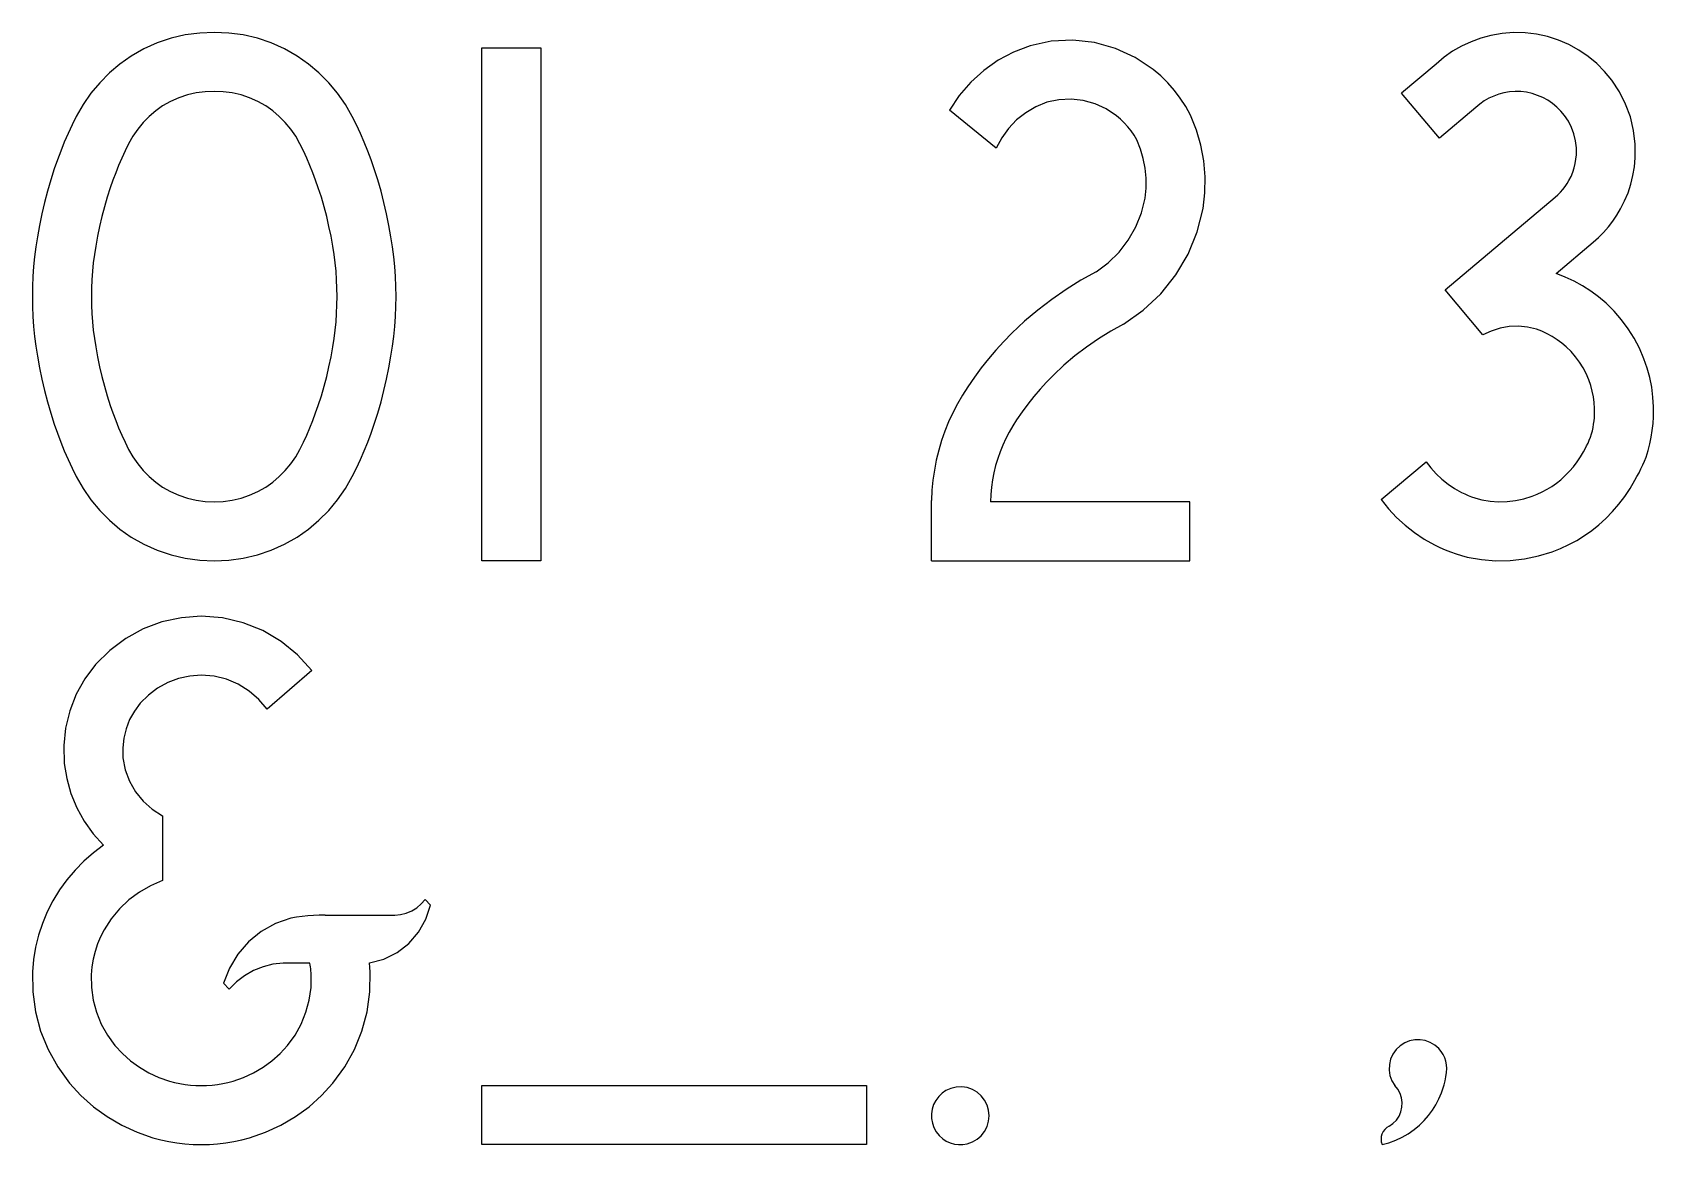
# Model space of a CAD drawing. Header units: metres. Extents: x 0 to 22.4, y -2.3 to 1.
# Drawn here: x 0 to 3.161, y -2.277 to -0.108 of the extents above; entities that cross this region are included whole.
import ezdxf

# ---------------------------------------------------------------- set-up
doc = ezdxf.new("R2010")
doc.units = ezdxf.units.M

msp = doc.modelspace()

# ---------------------------------------------------------------- linework, layer by layer
at = {"layer": 'MCD_Layer_0'}
for p, q in [((0.270264, -0.11989), (0.243325, -0.128955)), ((0.297938, -0.113404), (0.270264, -0.11989)), ((0.3261, -0.109556), (0.297938, -0.113404)), ((0.3545, -0.108379), (0.3261, -0.109556)), ((0.382884, -0.109549), (0.3545, -0.108379)), ((0.411032, -0.113392), (0.382884, -0.109549)), ((0.438691, -0.119877), (0.411032, -0.113392)), ((0.465614, -0.128944), (0.438691, -0.119877)), ((1.986341, -0.125549), (1.944903, -0.134279)), ((2.02864, -0.123512), (1.986341, -0.125549)), ((2.070725, -0.128219), (2.02864, -0.123512)), ((2.804818, -0.126418), (2.786375, -0.135043)), ((2.823944, -0.119434), (2.804818, -0.126418)), ((2.843605, -0.114144), (2.823944, -0.119434)), ((2.865569, -0.110339), (2.843605, -0.114144)), ((2.887799, -0.108676), (2.865569, -0.110339)), ((2.910085, -0.109169), (2.887799, -0.108676)), ((2.932219, -0.111815), (2.910085, -0.109169)), ((2.953993, -0.116588), (2.932219, -0.111815)), ((2.975204, -0.123444), (2.953993, -0.116588)), ((2.995359, -0.132141), (2.975204, -0.123444)), ((0.1926, -0.15448), (0.170686, -0.169992)), ((0.21736, -0.14052), (0.1926, -0.15448)), ((0.243325, -0.128955), (0.21736, -0.14052)), ((0.49156, -0.140513), (0.465614, -0.128944)), ((0.516298, -0.15448), (0.49156, -0.140513)), ((0.538212, -0.169992), (0.516298, -0.15448)), ((0.876402, -1.13838), (0.876402, -0.13838)), ((0.876402, -0.13838), (0.991401, -0.13838)), ((0.991401, -0.13838), (0.991401, -1.13838)), ((1.912956, -0.146609), (1.882758, -0.162756)), ((1.944903, -0.134279), (1.912956, -0.146609)), ((2.111528, -0.139551), (2.070725, -0.128219)), ((2.150013, -0.157221), (2.111528, -0.139551)), ((2.185203, -0.18078), (2.150013, -0.157221)), ((2.752087, -0.156939), (2.736505, -0.170044)), ((2.768753, -0.145243), (2.752087, -0.156939)), ((2.786375, -0.135043), (2.768753, -0.145243)), ((3.014604, -0.1427), (2.995359, -0.132141)), ((3.032767, -0.155027), (3.014604, -0.1427)), ((3.049687, -0.169012), (3.032767, -0.155027)), ((0.150193, -0.187338), (0.131272, -0.206387)), ((0.170686, -0.169992), (0.150193, -0.187338)), ((0.558706, -0.187338), (0.538212, -0.169992)), ((0.577626, -0.206387), (0.558706, -0.187338)), ((1.854764, -0.182478), (1.829393, -0.205476)), ((1.882758, -0.162756), (1.854764, -0.182478)), ((2.199871, -0.193324), (2.185203, -0.18078)), ((2.736505, -0.170044), (2.669205, -0.226645)), ((3.065212, -0.184531), (3.049687, -0.169012)), ((3.079204, -0.201445), (3.065212, -0.184531)), ((0.131272, -0.206387), (0.114067, -0.226998)), ((0.594832, -0.226998), (0.577626, -0.206387)), ((1.829393, -0.205476), (1.807027, -0.231407)), ((2.213601, -0.206888), (2.199871, -0.193324)), ((2.226322, -0.221403), (2.213601, -0.206888)), ((3.094023, -0.223917), (3.079204, -0.201445)), ((0.098704, -0.249017), (0.085299, -0.27228)), ((0.114067, -0.226998), (0.098704, -0.249017)), ((0.2539, -0.251781), (0.24033, -0.261529)), ((0.269268, -0.243086), (0.2539, -0.251781)), ((0.285399, -0.235902), (0.269268, -0.243086)), ((0.302143, -0.230296), (0.285399, -0.235902)), ((0.319347, -0.226319), (0.302143, -0.230296)), ((0.336853, -0.224007), (0.319347, -0.226319)), ((0.3545, -0.223381), (0.336853, -0.224007)), ((0.372132, -0.223999), (0.3545, -0.223381)), ((0.389623, -0.226307), (0.372132, -0.223999)), ((0.406812, -0.230283), (0.389623, -0.226307)), ((0.42354, -0.235891), (0.406812, -0.230283)), ((0.439652, -0.243079), (0.42354, -0.235891)), ((0.455, -0.251781), (0.439652, -0.243079)), ((0.468597, -0.261513), (0.455, -0.251781)), ((0.610195, -0.249017), (0.594832, -0.226998)), ((0.6236, -0.27228), (0.610195, -0.249017)), ((1.807027, -0.231407), (1.788003, -0.25988)), ((1.977503, -0.244579), (1.956405, -0.253294)), ((2.00097, -0.23962), (1.977503, -0.244579)), ((2.024927, -0.238454), (2.00097, -0.23962)), ((2.048764, -0.241112), (2.024927, -0.238454)), ((2.071876, -0.247526), (2.048764, -0.241112)), ((2.093674, -0.257534), (2.071876, -0.247526)), ((2.237968, -0.236794), (2.226322, -0.221403)), ((2.24848, -0.25298), (2.237968, -0.236794)), ((2.743205, -0.314644), (2.669205, -0.226645)), ((2.822187, -0.248039), (2.814305, -0.254744)), ((2.830637, -0.242065), (2.822187, -0.248039)), ((2.839587, -0.236871), (2.830637, -0.242065)), ((2.848966, -0.232497), (2.839587, -0.236871)), ((2.858698, -0.228979), (2.848966, -0.232497)), ((2.868705, -0.226345), (2.858698, -0.228979)), ((2.879704, -0.224411), (2.868705, -0.226345)), ((2.890839, -0.223564), (2.879704, -0.224411)), ((2.902003, -0.223811), (2.890839, -0.223564)), ((2.91309, -0.225151), (2.902003, -0.223811)), ((2.923992, -0.22757), (2.91309, -0.225151)), ((2.934604, -0.231045), (2.923992, -0.22757)), ((2.944758, -0.235382), (2.934604, -0.231045)), ((2.954455, -0.240663), (2.944758, -0.235382)), ((2.963608, -0.246838), (2.954455, -0.240663)), ((2.972134, -0.253854), (2.963608, -0.246838)), ((3.106144, -0.247952), (3.094023, -0.223917)), ((3.115408, -0.273226), (3.106144, -0.247952)), ((0.085299, -0.27228), (0.077207, -0.288864)), ((0.215919, -0.284306), (0.205256, -0.29717)), ((0.227639, -0.272397), (0.215919, -0.284306)), ((0.24033, -0.261529), (0.227639, -0.272397)), ((0.481313, -0.272373), (0.468597, -0.261513)), ((0.493053, -0.28428), (0.481313, -0.272373)), ((0.503731, -0.297147), (0.493053, -0.28428)), ((0.631693, -0.288864), (0.6236, -0.27228)), ((1.879003, -0.33418), (1.788003, -0.25988)), ((1.918805, -0.278993), (1.903023, -0.295485)), ((1.936713, -0.264839), (1.918805, -0.278993)), ((1.956405, -0.253294), (1.936713, -0.264839)), ((2.113603, -0.27088), (2.093674, -0.257534)), ((2.121415, -0.277562), (2.113603, -0.27088)), ((2.128781, -0.284733), (2.121415, -0.277562)), ((2.257803, -0.269879), (2.24848, -0.25298)), ((2.269276, -0.298686), (2.257803, -0.269879)), ((2.814305, -0.254744), (2.743205, -0.314644)), ((2.979956, -0.261646), (2.972134, -0.253854)), ((2.987005, -0.270145), (2.979956, -0.261646)), ((2.994504, -0.281493), (2.987005, -0.270145)), ((3.000633, -0.293635), (2.994504, -0.281493)), ((3.121688, -0.299401), (3.115408, -0.273226)), ((0.069505, -0.305633), (0.0622, -0.322579)), ((0.077207, -0.288864), (0.069505, -0.305633)), ((0.195726, -0.310894), (0.1874, -0.32538)), ((0.205256, -0.29717), (0.195726, -0.310894)), ((0.51327, -0.310881), (0.503731, -0.297147)), ((0.5216, -0.32538), (0.51327, -0.310881)), ((0.639394, -0.305633), (0.631693, -0.288864)), ((0.646699, -0.322579), (0.639394, -0.305633)), ((1.88967, -0.313999), (1.879003, -0.33418)), ((1.903023, -0.295485), (1.88967, -0.313999)), ((2.13567, -0.292362), (2.128781, -0.284733)), ((2.142054, -0.300419), (2.13567, -0.292362)), ((2.147906, -0.30887), (2.142054, -0.300419)), ((2.153203, -0.31768), (2.147906, -0.30887)), ((2.277894, -0.328472), (2.269276, -0.298686)), ((3.005311, -0.306407), (3.000633, -0.293635)), ((3.008474, -0.319636), (3.005311, -0.306407)), ((3.124901, -0.326127), (3.121688, -0.299401)), ((0.055295, -0.339692), (0.048794, -0.356962)), ((0.0622, -0.322579), (0.055295, -0.339692)), ((0.180645, -0.339314), (0.174207, -0.353397)), ((0.1874, -0.32538), (0.180645, -0.339314)), ((0.528355, -0.339314), (0.5216, -0.32538)), ((0.534793, -0.353397), (0.528355, -0.339314)), ((0.653605, -0.339692), (0.646699, -0.322579)), ((0.660106, -0.356962), (0.653605, -0.339692)), ((2.160391, -0.335696), (2.153203, -0.31768)), ((2.165834, -0.354314), (2.160391, -0.335696)), ((2.283576, -0.358955), (2.277894, -0.328472)), ((3.010079, -0.333143), (3.008474, -0.319636)), ((3.009279, -0.35548), (3.010105, -0.346745)), ((3.010105, -0.346745), (3.010079, -0.333143)), ((3.125005, -0.353045), (3.124901, -0.326127)), ((0.0427, -0.37438), (0.03568, -0.396099)), ((0.048794, -0.356962), (0.0427, -0.37438)), ((0.168091, -0.367623), (0.162299, -0.381983)), ((0.174207, -0.353397), (0.168091, -0.367623)), ((0.540909, -0.367622), (0.534793, -0.353397)), ((0.546701, -0.381983), (0.540909, -0.367622)), ((0.6662, -0.37438), (0.660106, -0.356962)), ((0.67322, -0.396099), (0.6662, -0.37438)), ((2.169481, -0.373365), (2.165834, -0.354314)), ((2.1713, -0.392676), (2.169481, -0.373365)), ((2.286267, -0.389846), (2.283576, -0.358955)), ((3.002975, -0.380986), (3.005704, -0.372648)), ((3.005704, -0.372648), (3.00781, -0.36413)), ((3.00781, -0.36413), (3.009279, -0.35548)), ((3.120492, -0.387519), (3.123394, -0.370367)), ((3.123394, -0.370367), (3.125005, -0.353045)), ((0.03568, -0.396099), (0.029274, -0.418007)), ((0.156835, -0.396472), (0.151701, -0.41108)), ((0.162299, -0.381983), (0.156835, -0.396472)), ((0.552166, -0.396472), (0.546701, -0.381983)), ((0.5573, -0.41108), (0.552166, -0.396472)), ((0.679625, -0.418007), (0.67322, -0.396099)), ((2.171274, -0.412073), (2.1713, -0.392676)), ((2.285941, -0.420852), (2.286267, -0.389846)), ((2.983691, -0.414521), (2.988047, -0.408908)), ((2.988047, -0.408908), (2.992057, -0.403042)), ((2.992057, -0.403042), (2.995705, -0.396944)), ((2.995705, -0.396944), (2.999635, -0.3891)), ((2.999635, -0.3891), (3.002975, -0.380986)), ((3.110887, -0.420935), (3.116315, -0.404407)), ((3.116315, -0.404407), (3.120492, -0.387519)), ((0.023489, -0.440086), (0.018329, -0.46232)), ((0.029274, -0.418007), (0.023489, -0.440086)), ((0.145695, -0.429766), (0.140206, -0.448609)), ((0.151701, -0.41108), (0.145695, -0.429766)), ((0.563305, -0.429766), (0.5573, -0.41108)), ((0.568794, -0.44861), (0.563305, -0.429766)), ((0.68541, -0.440086), (0.679625, -0.418007)), ((0.69057, -0.46232), (0.68541, -0.440086)), ((2.162177, -0.46004), (2.169403, -0.431379)), ((2.169403, -0.431379), (2.171274, -0.412073)), ((2.282603, -0.451679), (2.285941, -0.420852)), ((2.754005, -0.610245), (2.968705, -0.429645)), ((2.968705, -0.429645), (2.974002, -0.424909)), ((2.974002, -0.424909), (2.979003, -0.419861)), ((2.979003, -0.419861), (2.983691, -0.414521)), ((3.096405, -0.452544), (3.104238, -0.437011)), ((3.104238, -0.437011), (3.110887, -0.420935)), ((0.018329, -0.46232), (0.013798, -0.484691)), ((0.135238, -0.467597), (0.130796, -0.486714)), ((0.140206, -0.448609), (0.135238, -0.467597)), ((0.573761, -0.467597), (0.568794, -0.44861)), ((0.578203, -0.486715), (0.573761, -0.467597)), ((0.695102, -0.484691), (0.69057, -0.46232)), ((2.151131, -0.487455), (2.162177, -0.46004)), ((2.27104, -0.497274), (2.282603, -0.451679)), ((3.08123, -0.47637), (3.08918, -0.464688)), ((3.08918, -0.464688), (3.096405, -0.452544)), ((0.013798, -0.484691), (0.009899, -0.50718)), ((0.130796, -0.486714), (0.126882, -0.505947)), ((0.582117, -0.505947), (0.578203, -0.486715)), ((0.699, -0.50718), (0.695102, -0.484691)), ((2.136469, -0.51312), (2.151131, -0.487455)), ((2.253121, -0.540766), (2.27104, -0.497274)), ((3.053336, -0.508222), (3.063275, -0.498178)), ((3.063275, -0.498178), (3.072584, -0.487547)), ((3.072584, -0.487547), (3.08123, -0.47637)), ((0.006815, -0.526396), (0.004302, -0.545695)), ((0.009899, -0.50718), (0.006815, -0.526396)), ((0.1235, -0.52528), (0.120833, -0.541496)), ((0.126882, -0.505947), (0.1235, -0.52528)), ((0.5855, -0.52528), (0.582117, -0.505947)), ((0.588112, -0.541503), (0.5855, -0.52528)), ((0.702129, -0.526392), (0.699, -0.50718)), ((0.704675, -0.545688), (0.702129, -0.526392)), ((2.097445, -0.55734), (2.118463, -0.536559)), ((2.118463, -0.536559), (2.136469, -0.51312)), ((2.970605, -0.578345), (3.042805, -0.517644)), ((3.042805, -0.517644), (3.053336, -0.508222)), ((0.002363, -0.56506), (0.000999, -0.584474)), ((0.004302, -0.545695), (0.002363, -0.56506)), ((0.118664, -0.557786), (0.116995, -0.574135)), ((0.120833, -0.541496), (0.118664, -0.557786)), ((0.590247, -0.557796), (0.588112, -0.541503)), ((0.591905, -0.574144), (0.590247, -0.557796)), ((0.706637, -0.565054), (0.704675, -0.545688)), ((0.708013, -0.584469), (0.706637, -0.565054)), ((2.073802, -0.575079), (2.097445, -0.55734)), ((2.229208, -0.581272), (2.253121, -0.540766)), ((0.000999, -0.584474), (0.000211, -0.60392)), ((0.115827, -0.590527), (0.115162, -0.606948)), ((0.116995, -0.574135), (0.115827, -0.590527)), ((0.593084, -0.590533), (0.591905, -0.574144)), ((0.593782, -0.60695), (0.593084, -0.590533)), ((0.708801, -0.603918), (0.708013, -0.584469)), ((2.044036, -0.591557), (2.015129, -0.609501)), ((2.073802, -0.575079), (2.044036, -0.591557)), ((2.199787, -0.617974), (2.229208, -0.581272)), ((2.988303, -0.585278), (2.970605, -0.578345)), ((3.005506, -0.593363), (2.988303, -0.585278)), ((3.022139, -0.602564), (3.005506, -0.593363)), ((0.000211, -0.60392), (0, -0.623381)), ((0, -0.623381), (0.000211, -0.642841)), ((0.115162, -0.606948), (0.115, -0.623381)), ((0.115, -0.623381), (0.115164, -0.63983)), ((0.59378, -0.639827), (0.594, -0.623381)), ((0.594, -0.623381), (0.593782, -0.60695)), ((0.709001, -0.623381), (0.708801, -0.603918)), ((0.708801, -0.642844), (0.709001, -0.623381)), ((1.987154, -0.628865), (1.96018, -0.649601)), ((2.015129, -0.609501), (1.987154, -0.628865)), ((2.165454, -0.650127), (2.199787, -0.617974)), ((2.828005, -0.698244), (2.754005, -0.610245)), ((3.038129, -0.612842), (3.022139, -0.602564)), ((3.053406, -0.624152), (3.038129, -0.612842)), ((3.067905, -0.636444), (3.053406, -0.624152)), ((0.000211, -0.642841), (0.000999, -0.662287)), ((0.000999, -0.662287), (0.002363, -0.681701)), ((0.115164, -0.63983), (0.115831, -0.656267)), ((0.115831, -0.656267), (0.116999, -0.672675)), ((0.591901, -0.672667), (0.59308, -0.656261)), ((0.59308, -0.656261), (0.59378, -0.639827)), ((0.706637, -0.681707), (0.708013, -0.662292)), ((0.708013, -0.662292), (0.708801, -0.642844)), ((1.96018, -0.649601), (1.934275, -0.671657)), ((2.126903, -0.677079), (2.165454, -0.650127)), ((3.083595, -0.651879), (3.067905, -0.636444)), ((3.098037, -0.668486), (3.083595, -0.651879)), ((0.002363, -0.681701), (0.004302, -0.701066)), ((0.116999, -0.672675), (0.118668, -0.689041)), ((0.118668, -0.689041), (0.120835, -0.705347)), ((0.588109, -0.70534), (0.590244, -0.689031)), ((0.590244, -0.689031), (0.591901, -0.672667)), ((0.704675, -0.701072), (0.706637, -0.681707)), ((1.909503, -0.694979), (1.893764, -0.71112)), ((1.934275, -0.671657), (1.909503, -0.694979)), ((2.102169, -0.69076), (2.07815, -0.705661)), ((2.126903, -0.677079), (2.102169, -0.69076)), ((2.844249, -0.690579), (2.828005, -0.698244)), ((2.861363, -0.685127), (2.844249, -0.690579)), ((2.879047, -0.681983), (2.861363, -0.685127)), ((2.896992, -0.681202), (2.879047, -0.681983)), ((2.914882, -0.682799), (2.896992, -0.681202)), ((2.932405, -0.686744), (2.914882, -0.682799)), ((2.94297, -0.690915), (2.932405, -0.686744)), ((2.953239, -0.695768), (2.94297, -0.690915)), ((3.111144, -0.686167), (3.098037, -0.668486)), ((3.122837, -0.704813), (3.111144, -0.686167)), ((0.004302, -0.701066), (0.006815, -0.720364)), ((0.006815, -0.720364), (0.009899, -0.73958)), ((0.120835, -0.705347), (0.1235, -0.72158)), ((0.1235, -0.72158), (0.126889, -0.740896)), ((0.58211, -0.740895), (0.5855, -0.72158)), ((0.5855, -0.72158), (0.588109, -0.70534)), ((0.699, -0.73958), (0.702129, -0.720369)), ((0.702129, -0.720369), (0.704675, -0.701072)), ((1.893764, -0.71112), (1.878573, -0.727776)), ((2.054907, -0.721746), (2.032497, -0.738973)), ((2.07815, -0.705661), (2.054907, -0.721746)), ((2.963169, -0.701283), (2.953239, -0.695768)), ((2.972717, -0.707435), (2.963169, -0.701283)), ((2.981842, -0.714198), (2.972717, -0.707435)), ((2.990505, -0.721544), (2.981842, -0.714198)), ((2.999783, -0.730722), (2.990505, -0.721544)), ((3.133044, -0.724311), (3.122837, -0.704813)), ((3.141705, -0.744545), (3.133044, -0.724311)), ((0.009899, -0.73958), (0.013798, -0.76207)), ((0.126889, -0.740896), (0.130806, -0.760111)), ((0.578192, -0.76011), (0.58211, -0.740895)), ((0.695101, -0.76207), (0.699, -0.73958)), ((1.863945, -0.744929), (1.849897, -0.762561)), ((1.878573, -0.727776), (1.863945, -0.744929)), ((2.010978, -0.757299), (1.990403, -0.77668)), ((2.032497, -0.738973), (2.010978, -0.757299)), ((3.008332, -0.740583), (2.999783, -0.730722)), ((3.016102, -0.751068), (3.008332, -0.740583)), ((3.023047, -0.762117), (3.016102, -0.751068)), ((3.148034, -0.76273), (3.141705, -0.744545)), ((0.013798, -0.76207), (0.018329, -0.78444)), ((0.018329, -0.78444), (0.02349, -0.806674)), ((0.130806, -0.760111), (0.13525, -0.779211)), ((0.13525, -0.779211), (0.140216, -0.798182)), ((0.568783, -0.798182), (0.573749, -0.779211)), ((0.573749, -0.779211), (0.578192, -0.76011)), ((0.68541, -0.806674), (0.69057, -0.78444)), ((0.69057, -0.78444), (0.695101, -0.76207)), ((1.836445, -0.780651), (1.823603, -0.79918)), ((1.849897, -0.762561), (1.836445, -0.780651)), ((1.990403, -0.77668), (1.97729, -0.790165)), ((3.029126, -0.773665), (3.023047, -0.762117)), ((3.034304, -0.785645), (3.029126, -0.773665)), ((3.038067, -0.796493), (3.034304, -0.785645)), ((3.153111, -0.781304), (3.148034, -0.76273)), ((3.15691, -0.80018), (3.153111, -0.781304)), ((0.02349, -0.806674), (0.029275, -0.828754)), ((0.140216, -0.798182), (0.145701, -0.81701)), ((0.145701, -0.81701), (0.151701, -0.83568)), ((0.5573, -0.83568), (0.563298, -0.81701)), ((0.563298, -0.81701), (0.568783, -0.798182)), ((0.679625, -0.828754), (0.68541, -0.806674)), ((1.813035, -0.815608), (1.803254, -0.832515)), ((1.823603, -0.79918), (1.813035, -0.815608)), ((1.95244, -0.8184), (1.940729, -0.833119)), ((1.964631, -0.804076), (1.95244, -0.8184)), ((1.97729, -0.790165), (1.964631, -0.804076)), ((3.041093, -0.807569), (3.038067, -0.796493)), ((3.043368, -0.818823), (3.041093, -0.807569)), ((3.044882, -0.830205), (3.043368, -0.818823)), ((3.159416, -0.819271), (3.15691, -0.80018)), ((3.160616, -0.838489), (3.159416, -0.819271)), ((0.029275, -0.828754), (0.03568, -0.850662)), ((0.03568, -0.850662), (0.0427, -0.87238)), ((0.151701, -0.83568), (0.156835, -0.850289)), ((0.156835, -0.850289), (0.162299, -0.864777)), ((0.546701, -0.864777), (0.552166, -0.850289)), ((0.552166, -0.850289), (0.5573, -0.83568)), ((0.6662, -0.87238), (0.67322, -0.850662)), ((0.67322, -0.850662), (0.679625, -0.828754)), ((1.794281, -0.849865), (1.786137, -0.867619)), ((1.803254, -0.832515), (1.794281, -0.849865)), ((1.929513, -0.848218), (1.918803, -0.86368)), ((1.940729, -0.833119), (1.929513, -0.848218)), ((3.045629, -0.841662), (3.044882, -0.830205)), ((3.045225, -0.859576), (3.045605, -0.853144)), ((3.045605, -0.853144), (3.045629, -0.841662)), ((3.160504, -0.857744), (3.160616, -0.838489)), ((0.0427, -0.87238), (0.048794, -0.889798)), ((0.162299, -0.864777), (0.168091, -0.879138)), ((0.168091, -0.879138), (0.174207, -0.893364)), ((0.534793, -0.893364), (0.540909, -0.879138)), ((0.540909, -0.879138), (0.546701, -0.864777)), ((0.660106, -0.889798), (0.6662, -0.87238)), ((1.786137, -0.867619), (1.778839, -0.885738)), ((1.911176, -0.875518), (1.904121, -0.887705)), ((1.918803, -0.86368), (1.911176, -0.875518)), ((3.041219, -0.885008), (3.04259, -0.878713)), ((3.04259, -0.878713), (3.043716, -0.87237)), ((3.043716, -0.87237), (3.044595, -0.865987)), ((3.044595, -0.865987), (3.045225, -0.859576)), ((3.156084, -0.897541), (3.15817, -0.884348)), ((3.15817, -0.884348), (3.159645, -0.871073)), ((3.159645, -0.871073), (3.160504, -0.857744)), ((0.048794, -0.889798), (0.055295, -0.907069)), ((0.055295, -0.907069), (0.0622, -0.924181)), ((0.174207, -0.893364), (0.180645, -0.907447)), ((0.180645, -0.907447), (0.1874, -0.92138)), ((0.5216, -0.92138), (0.528355, -0.907447)), ((0.528355, -0.907447), (0.534793, -0.893364)), ((0.6467, -0.924181), (0.653605, -0.907069)), ((0.653605, -0.907069), (0.660106, -0.889798)), ((1.772403, -0.90418), (1.766822, -0.923131)), ((1.778839, -0.885738), (1.772403, -0.90418)), ((1.891784, -0.913014), (1.88653, -0.92608)), ((1.897652, -0.900213), (1.891784, -0.913014)), ((1.904121, -0.887705), (1.897652, -0.900213)), ((3.027256, -0.920307), (3.030117, -0.914669)), ((3.030117, -0.914669), (3.032786, -0.908937)), ((3.032786, -0.908937), (3.035259, -0.903118)), ((3.035259, -0.903118), (3.037532, -0.897218)), ((3.037532, -0.897218), (3.039604, -0.891245)), ((3.039604, -0.891245), (3.041219, -0.885008)), ((3.150095, -0.923567), (3.15339, -0.910623)), ((3.15339, -0.910623), (3.156084, -0.897541)), ((0.0622, -0.924181), (0.069505, -0.941127)), ((0.069505, -0.941127), (0.077206, -0.957896)), ((0.1874, -0.92138), (0.195726, -0.935866)), ((0.195726, -0.935866), (0.205256, -0.949591)), ((0.503731, -0.949613), (0.51327, -0.935879)), ((0.51327, -0.935879), (0.5216, -0.92138)), ((0.631693, -0.957896), (0.639394, -0.941127)), ((0.639394, -0.941127), (0.6467, -0.924181)), ((1.762155, -0.942327), (1.758412, -0.961725)), ((1.766822, -0.923131), (1.762155, -0.942327)), ((1.881903, -0.93938), (1.87788, -0.953046)), ((1.88653, -0.92608), (1.881903, -0.93938)), ((2.629205, -1.019345), (2.717205, -0.945345)), ((2.717205, -0.945345), (2.726598, -0.957478)), ((3.004243, -0.955146), (3.01146, -0.945771)), ((3.01146, -0.945771), (3.018122, -0.935993)), ((3.018122, -0.935993), (3.024205, -0.925844)), ((3.024205, -0.925844), (3.027256, -0.920307)), ((3.139611, -0.951765), (3.143011, -0.944099)), ((3.143011, -0.944099), (3.146205, -0.936344)), ((3.146205, -0.936344), (3.150095, -0.923567)), ((0.077206, -0.957896), (0.085299, -0.97448)), ((0.085299, -0.97448), (0.098704, -0.997743)), ((0.205256, -0.949591), (0.215919, -0.962454)), ((0.215919, -0.962454), (0.227639, -0.974363)), ((0.227639, -0.974363), (0.24033, -0.985232)), ((0.468597, -0.985248), (0.481313, -0.974388)), ((0.481313, -0.974388), (0.493053, -0.962481)), ((0.493053, -0.962481), (0.503731, -0.949613)), ((0.610195, -0.997743), (0.6236, -0.97448)), ((0.6236, -0.97448), (0.631693, -0.957896)), ((1.758412, -0.961725), (1.755602, -0.981279)), ((1.874511, -0.966887), (1.871804, -0.980873)), ((1.87788, -0.953046), (1.874511, -0.966887)), ((2.726598, -0.957478), (2.736918, -0.968833)), ((2.736918, -0.968833), (2.7481, -0.97934)), ((2.7481, -0.97934), (2.760076, -0.988933)), ((2.979504, -0.980544), (2.988238, -0.972562)), ((2.988238, -0.972562), (2.996493, -0.964086)), ((2.996493, -0.964086), (3.004243, -0.955146)), ((3.124005, -0.981444), (3.128202, -0.974183)), ((3.128202, -0.974183), (3.132204, -0.966813)), ((3.132204, -0.966813), (3.136008, -0.959339)), ((3.136008, -0.959339), (3.139611, -0.951765)), ((0.098704, -0.997743), (0.114067, -1.019763)), ((0.24033, -0.985232), (0.2539, -0.99498)), ((0.2539, -0.99498), (0.269268, -1.003675)), ((0.269268, -1.003675), (0.285399, -1.010858)), ((0.285399, -1.010858), (0.302143, -1.016464)), ((0.406812, -1.016477), (0.42354, -1.010869)), ((0.42354, -1.010869), (0.439652, -1.003681)), ((0.439652, -1.003681), (0.455, -0.99498)), ((0.455, -0.99498), (0.468597, -0.985248)), ((0.594832, -1.019762), (0.610195, -0.997743)), ((1.753731, -1.000946), (1.752803, -1.02068)), ((1.755602, -0.981279), (1.753731, -1.000946)), ((1.868396, -1.009151), (1.867703, -1.023379)), ((1.869764, -0.994971), (1.868396, -1.009151)), ((1.871804, -0.980873), (1.869764, -0.994971)), ((2.760076, -0.988933), (2.772771, -0.997552)), ((2.772771, -0.997552), (2.786105, -1.005144)), ((2.786105, -1.005144), (2.792455, -1.008193)), ((2.792455, -1.008193), (2.798909, -1.011014)), ((2.798909, -1.011014), (2.805459, -1.013602)), ((2.923805, -1.012844), (2.93383, -1.008866)), ((2.93383, -1.008866), (2.943603, -1.004302)), ((2.943603, -1.004302), (2.95309, -0.999169)), ((2.95309, -0.999169), (2.962256, -0.993485)), ((2.962256, -0.993485), (2.971072, -0.987269)), ((2.971072, -0.987269), (2.979504, -0.980544)), ((3.104326, -1.01329), (3.114667, -0.997677)), ((3.114667, -0.997677), (3.124005, -0.981444)), ((0.114067, -1.019763), (0.131272, -1.040374)), ((0.131272, -1.040374), (0.150192, -1.059423)), ((0.302143, -1.016464), (0.319347, -1.020442)), ((0.319347, -1.020442), (0.336853, -1.022754)), ((0.336853, -1.022754), (0.3545, -1.02338)), ((0.3545, -1.02338), (0.372132, -1.022762)), ((0.372132, -1.022762), (0.389623, -1.020453)), ((0.389623, -1.020453), (0.406812, -1.016477)), ((0.558706, -1.059423), (0.577627, -1.040373)), ((0.577627, -1.040373), (0.594832, -1.019762)), ((1.752803, -1.13838), (1.752803, -1.02068)), ((2.256402, -1.023379), (1.867703, -1.023379)), ((2.256402, -1.13838), (2.256402, -1.023379)), ((2.629205, -1.019345), (2.643673, -1.037187)), ((2.643673, -1.037187), (2.659447, -1.053886)), ((2.805459, -1.013602), (2.812098, -1.015955)), ((2.812098, -1.015955), (2.818816, -1.01807)), ((2.818816, -1.01807), (2.825605, -1.019944)), ((2.825605, -1.019944), (2.842014, -1.022513)), ((2.842014, -1.022513), (2.858589, -1.02358)), ((2.858589, -1.02358), (2.875192, -1.023137)), ((2.875192, -1.023137), (2.891687, -1.021187)), ((2.891687, -1.021187), (2.907935, -1.017747)), ((2.907935, -1.017747), (2.923805, -1.012844)), ((3.067712, -1.055803), (3.080802, -1.042411)), ((3.080802, -1.042411), (3.093023, -1.028221)), ((3.093023, -1.028221), (3.104326, -1.01329)), ((0.150192, -1.059423), (0.170686, -1.076768)), ((0.538213, -1.076768), (0.558706, -1.059423)), ((2.659447, -1.053886), (2.676438, -1.069345)), ((2.676438, -1.069345), (2.694547, -1.083477)), ((3.040046, -1.079311), (3.053804, -1.068344)), ((3.053804, -1.068344), (3.067712, -1.055803)), ((0.170686, -1.076768), (0.1926, -1.09228)), ((0.1926, -1.09228), (0.217339, -1.106289)), ((0.491581, -1.106296), (0.516298, -1.09228)), ((0.516298, -1.09228), (0.538213, -1.076768)), ((2.694547, -1.083477), (2.713673, -1.096201)), ((2.713673, -1.096201), (2.733705, -1.107444)), ((2.99522, -1.107058), (3.010703, -1.098702)), ((3.010703, -1.098702), (3.025662, -1.089442)), ((3.025662, -1.089442), (3.040046, -1.079311)), ((0.217339, -1.106289), (0.243296, -1.117885)), ((0.243296, -1.117885), (0.270238, -1.126963)), ((0.270238, -1.126963), (0.29792, -1.133439)), ((0.29792, -1.133439), (0.326092, -1.137256)), ((0.326092, -1.137256), (0.3545, -1.13838)), ((0.3545, -1.13838), (0.382893, -1.137264)), ((0.382893, -1.137264), (0.41105, -1.133451)), ((0.41105, -1.133451), (0.438717, -1.126975)), ((0.438717, -1.126975), (0.465642, -1.117896)), ((0.465642, -1.117896), (0.491581, -1.106296)), ((2.733705, -1.107444), (2.743899, -1.112389)), ((2.743899, -1.112389), (2.754268, -1.116956)), ((2.754268, -1.116956), (2.764797, -1.121141)), ((2.764797, -1.121141), (2.775473, -1.124938)), ((2.775473, -1.124938), (2.78628, -1.12834)), ((2.78628, -1.12834), (2.797205, -1.131345)), ((2.797205, -1.131345), (2.824819, -1.136173)), ((2.824819, -1.136173), (2.852765, -1.13838)), ((2.880795, -1.137944), (2.90866, -1.134871)), ((2.90866, -1.134871), (2.936111, -1.129188)), ((2.936111, -1.129188), (2.962905, -1.120944)), ((2.962905, -1.120944), (2.979268, -1.114481)), ((2.979268, -1.114481), (2.99522, -1.107058)), ((0.991401, -1.13838), (0.876402, -1.13838)), ((1.752803, -1.13838), (2.256402, -1.13838)), ((2.852765, -1.13838), (2.880795, -1.137944)), ((0.25239, -1.257828), (0.215947, -1.271439)), ((0.290399, -1.249545), (0.25239, -1.257828)), ((0.3292, -1.24676), (0.290399, -1.249545)), ((0.370477, -1.249901), (0.3292, -1.24676)), ((0.4108, -1.259263), (0.370477, -1.249901)), ((0.449239, -1.27463), (0.4108, -1.259263)), ((0.181815, -1.290101), (0.150688, -1.313433)), ((0.215947, -1.271439), (0.181815, -1.290101)), ((0.484904, -1.295645), (0.449239, -1.27463)), ((0.516972, -1.321823), (0.484904, -1.295645)), ((0.150688, -1.313433), (0.1232, -1.34096)), ((0.544701, -1.35256), (0.516972, -1.321823)), ((0.1232, -1.34096), (0.102454, -1.368627)), ((0.544701, -1.35256), (0.457601, -1.427961)), ((0.102454, -1.368627), (0.085604, -1.398826)), ((0.244033, -1.386843), (0.226024, -1.400294)), ((0.263765, -1.376076), (0.244033, -1.386843)), ((0.284823, -1.368211), (0.263765, -1.376076)), ((0.306782, -1.363407), (0.284823, -1.368211)), ((0.3292, -1.361759), (0.306782, -1.363407)), ((0.3541, -1.363762), (0.3292, -1.361759)), ((0.378373, -1.369666), (0.3541, -1.363762)), ((0.401411, -1.379322), (0.378373, -1.369666)), ((0.42264, -1.392489), (0.401411, -1.379322)), ((0.085604, -1.398826), (0.072955, -1.431012)), ((0.2101, -1.41616), (0.1987, -1.431453)), ((0.226024, -1.400294), (0.2101, -1.41616)), ((0.441527, -1.408838), (0.42264, -1.392489)), ((0.457601, -1.427961), (0.441527, -1.408838)), ((0.072955, -1.431012), (0.064737, -1.464603)), ((0.189442, -1.44813), (0.18249, -1.465893)), ((0.1987, -1.431453), (0.189442, -1.44813)), ((0.064737, -1.464603), (0.061097, -1.498993)), ((0.17797, -1.484425), (0.175962, -1.503393)), ((0.18249, -1.465893), (0.17797, -1.484425)), ((0.061097, -1.498993), (0.0621, -1.53356)), ((0.175962, -1.503393), (0.176501, -1.52246)), ((0.0621, -1.53356), (0.066831, -1.563232)), ((0.176501, -1.52246), (0.18094, -1.545816)), ((0.18094, -1.545816), (0.189135, -1.568132)), ((0.066831, -1.563232), (0.074965, -1.592157)), ((0.189135, -1.568132), (0.200866, -1.58881)), ((0.074965, -1.592157), (0.086394, -1.619945)), ((0.200866, -1.58881), (0.215818, -1.607293)), ((0.215818, -1.607293), (0.233588, -1.623084)), ((0.086394, -1.619945), (0.100963, -1.646223)), ((0.233588, -1.623084), (0.2537, -1.635761)), ((0.2537, -1.635761), (0.2537, -1.76216)), ((0.100963, -1.646223), (0.118477, -1.670638)), ((0.118477, -1.670638), (0.1387, -1.69286)), ((0.1387, -1.69286), (0.118936, -1.707653)), ((0.100349, -1.723901), (0.083047, -1.74151)), ((0.118936, -1.707653), (0.100349, -1.723901)), ((0.067128, -1.76038), (0.052686, -1.780402)), ((0.083047, -1.74151), (0.067128, -1.76038)), ((0.2537, -1.76216), (0.23042, -1.772017)), ((0.039802, -1.801461), (0.028761, -1.82308)), ((0.052686, -1.780402), (0.039802, -1.801461)), ((0.188194, -1.799665), (0.16985, -1.81706)), ((0.208481, -1.784579), (0.188194, -1.799665)), ((0.23042, -1.772017), (0.208481, -1.784579)), ((0.758097, -1.80757), (0.765701, -1.79896)), ((0.765701, -1.79896), (0.776402, -1.81006)), ((0.028761, -1.82308), (0.01942, -1.845487)), ((0.16985, -1.81706), (0.153708, -1.836518)), ((0.525765, -1.831777), (0.514656, -1.833238)), ((0.536916, -1.830677), (0.525765, -1.831777)), ((0.548097, -1.829941), (0.536916, -1.830677)), ((0.559296, -1.829569), (0.548097, -1.829941)), ((0.570501, -1.829561), (0.559296, -1.829569)), ((0.570501, -1.829561), (0.570501, -1.829561)), ((0.570501, -1.829561), (0.706401, -1.829561)), ((0.706401, -1.829561), (0.717824, -1.828352)), ((0.717824, -1.828352), (0.728944, -1.825468)), ((0.728944, -1.825468), (0.739514, -1.820971)), ((0.739514, -1.820971), (0.749304, -1.814961)), ((0.749304, -1.814961), (0.758097, -1.80757)), ((0.767277, -1.837536), (0.776402, -1.81006)), ((0.01942, -1.845487), (0.011833, -1.868547)), ((0.14, -1.85776), (0.133023, -1.871475)), ((0.153708, -1.836518), (0.14, -1.85776)), ((0.445833, -1.861152), (0.42119, -1.88127)), ((0.473581, -1.845592), (0.445833, -1.861152)), ((0.5036, -1.83506), (0.473581, -1.845592)), ((0.514656, -1.833238), (0.5036, -1.83506)), ((0.733933, -1.884531), (0.752934, -1.862687)), ((0.752934, -1.862687), (0.767277, -1.837536)), ((0.006046, -1.892123), (0.002094, -1.916075)), ((0.011833, -1.868547), (0.006046, -1.892123)), ((0.127116, -1.885684), (0.122316, -1.900304)), ((0.133023, -1.871475), (0.127116, -1.885684)), ((0.42119, -1.88127), (0.400392, -1.905343)), ((0.711012, -1.902219), (0.733933, -1.884531)), ((0.002094, -1.916075), (0, -1.94026)), ((0.11865, -1.915249), (0.11614, -1.930431)), ((0.122316, -1.900304), (0.11865, -1.915249)), ((0.400392, -1.905343), (0.384065, -1.932647)), ((0.468956, -1.925233), (0.449593, -1.930186)), ((0.4888, -1.92286), (0.468956, -1.925233)), ((0.541101, -1.92286), (0.4888, -1.92286)), ((0.541713, -1.926653), (0.541101, -1.92286)), ((0.542247, -1.930458), (0.541713, -1.926653)), ((0.6571, -1.922561), (0.685064, -1.915063)), ((0.657402, -1.925504), (0.6571, -1.922561)), ((0.65767, -1.92845), (0.657402, -1.925504)), ((0.685064, -1.915063), (0.711012, -1.902219)), ((0, -1.94026), (0.000573, -1.979174)), ((0.11614, -1.930431), (0.1148, -1.945761)), ((0.1148, -1.945761), (0.115209, -1.970498)), ((0.384065, -1.932647), (0.372701, -1.962361)), ((0.397663, -1.95946), (0.383401, -1.97346)), ((0.413637, -1.947448), (0.397663, -1.95946)), ((0.431047, -1.937634), (0.413637, -1.947448)), ((0.449593, -1.930186), (0.431047, -1.937634)), ((0.542703, -1.934272), (0.542247, -1.930458)), ((0.543081, -1.938095), (0.542703, -1.934272)), ((0.54338, -1.941926), (0.543081, -1.938095)), ((0.543193, -1.970499), (0.543601, -1.945761)), ((0.543601, -1.945761), (0.54338, -1.941926)), ((0.657904, -1.931399), (0.65767, -1.92845)), ((0.657828, -1.979174), (0.658401, -1.94026)), ((0.658103, -1.934351), (0.657904, -1.931399)), ((0.658269, -1.937305), (0.658103, -1.934351)), ((0.658401, -1.94026), (0.658269, -1.937305)), ((0.000573, -1.979174), (0.005922, -2.017724)), ((0.115209, -1.970498), (0.11864, -1.995)), ((0.383401, -1.97346), (0.372701, -1.962361)), ((0.539761, -1.995), (0.543193, -1.970499)), ((0.65248, -2.017724), (0.657828, -1.979174)), ((0.005922, -2.017724), (0.015965, -2.055324)), ((0.11864, -1.995), (0.125042, -2.018898)), ((0.125042, -2.018898), (0.134319, -2.041834)), ((0.524082, -2.041834), (0.533359, -2.018899)), ((0.533359, -2.018899), (0.539761, -1.995)), ((0.642436, -2.055324), (0.65248, -2.017724)), ((0.134319, -2.041834), (0.146332, -2.063463)), ((0.512069, -2.063463), (0.524082, -2.041834)), ((0.015965, -2.055324), (0.030551, -2.091406)), ((0.146332, -2.063463), (0.1609, -2.08346)), ((0.1609, -2.08346), (0.175418, -2.099242)), ((0.482982, -2.099242), (0.4975, -2.08346)), ((0.4975, -2.08346), (0.512069, -2.063463)), ((0.627851, -2.091406), (0.642436, -2.055324)), ((2.666665, -2.08396), (2.658784, -2.091415)), ((2.675357, -2.07842), (2.666665, -2.08396)), ((2.684913, -2.074555), (2.675357, -2.07842)), ((2.695012, -2.072492), (2.684913, -2.074555)), ((2.705318, -2.072302), (2.695012, -2.072492)), ((2.715487, -2.07399), (2.705318, -2.072302)), ((2.725179, -2.0775), (2.715487, -2.07399)), ((2.73407, -2.082714), (2.725179, -2.0775)), ((2.741865, -2.08946), (2.73407, -2.082714)), ((0.030551, -2.091406), (0.049458, -2.125423)), ((0.175418, -2.099242), (0.191423, -2.113513)), ((0.191423, -2.113513), (0.208759, -2.126135)), ((0.449642, -2.126136), (0.466977, -2.113514)), ((0.466977, -2.113514), (0.482982, -2.099242)), ((0.608943, -2.125423), (0.627851, -2.091406)), ((2.647983, -2.110115), (2.645464, -2.120666)), ((2.652479, -2.100242), (2.647983, -2.110115)), ((2.658784, -2.091415), (2.652479, -2.100242)), ((2.746426, -2.09496), (2.741865, -2.08946)), ((2.75027, -2.100983), (2.746426, -2.09496)), ((2.753336, -2.107437), (2.75027, -2.100983)), ((2.755579, -2.114222), (2.753336, -2.107437)), ((2.756962, -2.121232), (2.755579, -2.114222)), ((0.049458, -2.125423), (0.072401, -2.15686)), ((0.208759, -2.126135), (0.227255, -2.136985)), ((0.227255, -2.136985), (0.246733, -2.145956)), ((0.246733, -2.145956), (0.267, -2.15296)), ((0.391399, -2.15296), (0.411667, -2.145956)), ((0.411667, -2.145956), (0.431145, -2.136985)), ((0.431145, -2.136985), (0.449642, -2.126136)), ((0.586, -2.15686), (0.608943, -2.125423)), ((2.645464, -2.120666), (2.645014, -2.131505)), ((2.645014, -2.131505), (2.646651, -2.142229)), ((2.646651, -2.142229), (2.650313, -2.15244)), ((2.754173, -2.152547), (2.755678, -2.144544)), ((2.755678, -2.144544), (2.756776, -2.136474)), ((2.756776, -2.136474), (2.757464, -2.12836)), ((2.757464, -2.12836), (2.756962, -2.121232)), ((0.072401, -2.15686), (0.094629, -2.181069)), ((0.267, -2.15296), (0.277156, -2.155642)), ((0.277156, -2.155642), (0.287426, -2.157843)), ((0.287426, -2.157843), (0.297789, -2.159559)), ((0.297789, -2.159559), (0.308221, -2.160785)), ((0.308221, -2.160785), (0.318699, -2.161519)), ((0.318699, -2.161519), (0.3292, -2.16176)), ((0.3292, -2.16176), (0.339701, -2.161519)), ((0.339701, -2.161519), (0.350179, -2.160785)), ((0.350179, -2.160785), (0.360611, -2.159559)), ((0.360611, -2.159559), (0.370973, -2.157843)), ((0.370973, -2.157843), (0.381244, -2.155642)), ((0.381244, -2.155642), (0.391399, -2.15296)), ((0.563773, -2.181069), (0.586, -2.15686)), ((0.876402, -2.276759), (0.876402, -2.16176)), ((0.876402, -2.16176), (1.626402, -2.16176)), ((1.626402, -2.16176), (1.626402, -2.276759)), ((1.773488, -2.176724), (1.766826, -2.183115)), ((1.781103, -2.171506), (1.773488, -2.176724)), ((1.790825, -2.167117), (1.781103, -2.171506)), ((1.801201, -2.164644), (1.790825, -2.167117)), ((1.811858, -2.164175), (1.801201, -2.164644)), ((1.822411, -2.165729), (1.811858, -2.164175)), ((1.83248, -2.169248), (1.822411, -2.165729)), ((1.841703, -2.174607), (1.83248, -2.169248)), ((1.849794, -2.181649), (1.841703, -2.174607)), ((2.650313, -2.15244), (2.655865, -2.16176)), ((2.661784, -2.16886), (2.655865, -2.16176)), ((2.666298, -2.176927), (2.661784, -2.16886)), ((2.669253, -2.185686), (2.666298, -2.176927)), ((2.742258, -2.187705), (2.747264, -2.175959)), ((2.747264, -2.175959), (2.749961, -2.168275)), ((2.749961, -2.168275), (2.752266, -2.160464)), ((2.752266, -2.160464), (2.754173, -2.152547)), ((0.094629, -2.181069), (0.119146, -2.202956)), ((0.119146, -2.202956), (0.145713, -2.222306)), ((0.512689, -2.222306), (0.539255, -2.202956)), ((0.539255, -2.202956), (0.563773, -2.181069)), ((1.754189, -2.20748), (1.752803, -2.216606)), ((1.757046, -2.198701), (1.754189, -2.20748)), ((1.761296, -2.190507), (1.757046, -2.198701)), ((1.766826, -2.183115), (1.761296, -2.190507)), ((1.856404, -2.190098), (1.849794, -2.181649)), ((1.861292, -2.199647), (1.856404, -2.190098)), ((1.864281, -2.209949), (1.861292, -2.199647)), ((1.865264, -2.220631), (1.864281, -2.209949)), ((2.668037, -2.213076), (2.670137, -2.204074)), ((2.670547, -2.194839), (2.669253, -2.185686)), ((2.670137, -2.204074), (2.670547, -2.194839)), ((2.722006, -2.220131), (2.72959, -2.209858)), ((2.72959, -2.209858), (2.736354, -2.199028)), ((2.736354, -2.199028), (2.742258, -2.187705)), ((0.145713, -2.222306), (0.174066, -2.238927)), ((0.174066, -2.238927), (0.203926, -2.252657)), ((0.454475, -2.252657), (0.484336, -2.238927)), ((0.484336, -2.238927), (0.512689, -2.222306)), ((1.752803, -2.216606), (1.752903, -2.225868)), ((1.752903, -2.225868), (1.754521, -2.234987)), ((1.754521, -2.234987), (1.757612, -2.243718)), ((1.757612, -2.243718), (1.762092, -2.251824)), ((1.856333, -2.251011), (1.861209, -2.241534)), ((1.861209, -2.241534), (1.864203, -2.231305)), ((1.864203, -2.231305), (1.865264, -2.220631)), ((2.640448, -2.243682), (2.636528, -2.247208)), ((2.644965, -2.240959), (2.640448, -2.243682)), ((2.644965, -2.240959), (2.652582, -2.235722)), ((2.652582, -2.235722), (2.659108, -2.229175)), ((2.659108, -2.229175), (2.664318, -2.221539)), ((2.664318, -2.221539), (2.668037, -2.213076)), ((2.69386, -2.247612), (2.704565, -2.238759)), ((2.704565, -2.238759), (2.713647, -2.229784)), ((2.713647, -2.229784), (2.722006, -2.220131)), ((0.203926, -2.252657), (0.235001, -2.263359)), ((0.235001, -2.263359), (0.250382, -2.267419)), ((0.250382, -2.267419), (0.265937, -2.270756)), ((0.265937, -2.270756), (0.28163, -2.273364)), ((0.28163, -2.273364), (0.297428, -2.275236)), ((0.297428, -2.275236), (0.313296, -2.276369)), ((0.345104, -2.276369), (0.360972, -2.275236)), ((0.360972, -2.275236), (0.37677, -2.273364)), ((0.37677, -2.273364), (0.392464, -2.270756)), ((0.392464, -2.270756), (0.408019, -2.267419)), ((0.408019, -2.267419), (0.423401, -2.263359)), ((0.423401, -2.263359), (0.454475, -2.252657)), ((1.762092, -2.251824), (1.767841, -2.259085)), ((1.767841, -2.259085), (1.774703, -2.265306)), ((1.774703, -2.265306), (1.781734, -2.269879)), ((1.781734, -2.269879), (1.789366, -2.27336)), ((1.789366, -2.27336), (1.797429, -2.27567)), ((1.814133, -2.276603), (1.822403, -2.275206)), ((1.822403, -2.275206), (1.832473, -2.271714)), ((1.832473, -2.271714), (1.8417, -2.266379)), ((1.8417, -2.266379), (1.84975, -2.259394)), ((1.84975, -2.259394), (1.856333, -2.251011)), ((2.629615, -2.261227), (2.629205, -2.266485)), ((2.629205, -2.266485), (2.629795, -2.271725)), ((2.631012, -2.256142), (2.629615, -2.261227)), ((2.629795, -2.271725), (2.631364, -2.276759)), ((2.633344, -2.251412), (2.631012, -2.256142)), ((2.631364, -2.276759), (2.644765, -2.273099)), ((2.636528, -2.247208), (2.633344, -2.251412)), ((2.644765, -2.273099), (2.657807, -2.268315)), ((2.657807, -2.268315), (2.670396, -2.262443)), ((2.670396, -2.262443), (2.682443, -2.255526)), ((2.682443, -2.255526), (2.69386, -2.247612)), ((0.313296, -2.276369), (0.3292, -2.276759)), ((0.3292, -2.276759), (0.345104, -2.276369)), ((1.626402, -2.276759), (0.876402, -2.276759)), ((1.797429, -2.27567), (1.805746, -2.276759)), ((1.805746, -2.276759), (1.814133, -2.276603))]:
    msp.add_line(p, q, dxfattribs=at)

doc.saveas('drawing.dxf')
